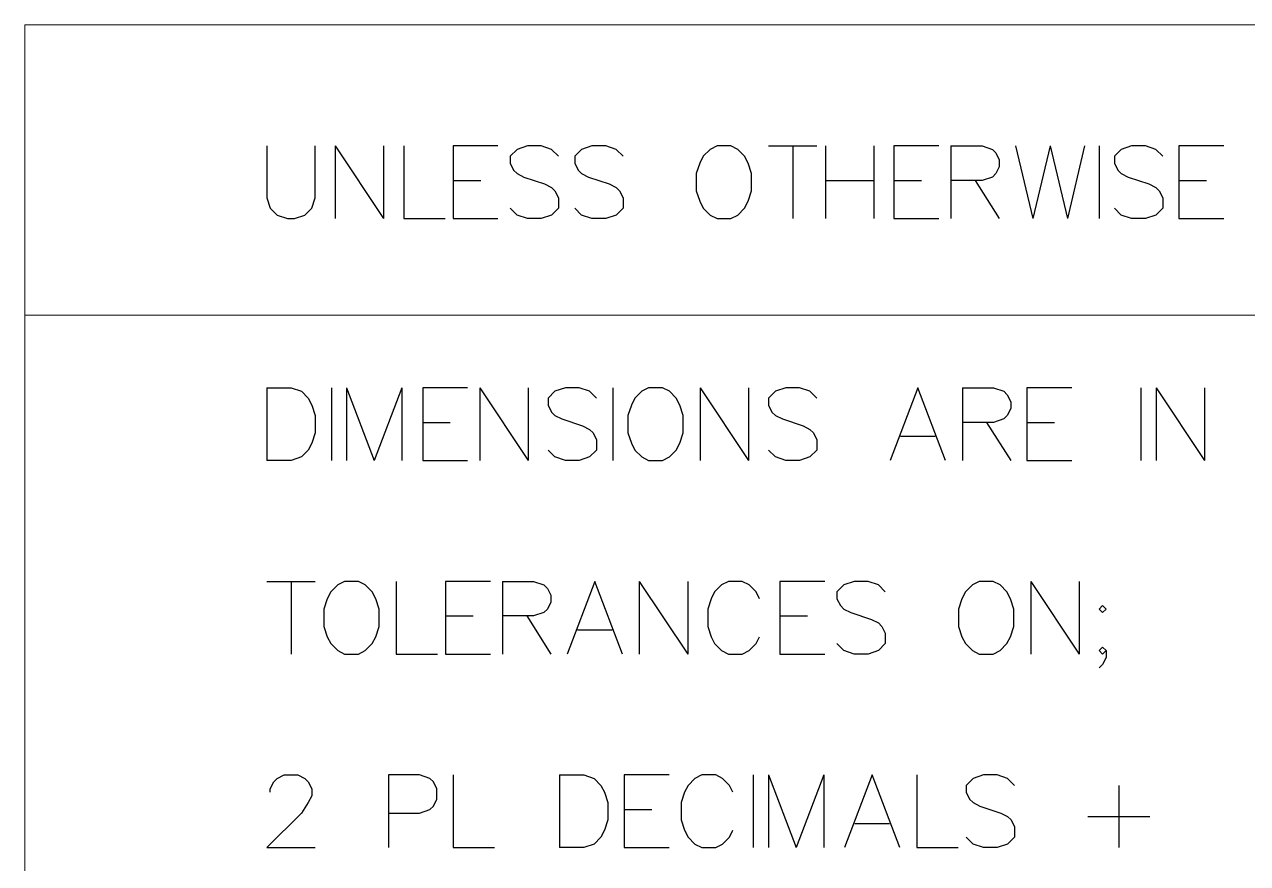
# Model space of a CAD drawing. Header units: millimetres. Extents: x 0 to 559, y 0 to 433.
# Drawn here: x 290.03 to 322.14, y 62.78 to 84.8 of the extents above; entities that cross this region are included whole.
import ezdxf

# ---------------------------------------------------------------- set-up
doc = ezdxf.new("R2010")
doc.units = ezdxf.units.MM
doc.layers.add('KeepOutLayer', color=6, linetype='Continuous')

msp = doc.modelspace()

# ---------------------------------------------------------------- linework, layer by layer
at = {"layer": 'KeepOutLayer'}
for p, q in [((296.392, 81.61), (296.392, 80.249)), ((296.392, 81.61), (296.392, 80.249)), ((297.662, 80.249), (297.662, 81.61)), ((297.662, 80.249), (297.662, 81.61)), ((298.188, 81.61), (298.188, 79.705)), ((298.188, 81.61), (299.458, 79.705)), ((298.188, 81.61), (298.188, 79.705)), ((298.188, 81.61), (299.458, 79.705)), ((299.458, 81.61), (299.458, 79.705)), ((299.458, 81.61), (299.458, 79.705)), ((299.984, 81.61), (299.984, 79.705)), ((299.984, 81.61), (299.984, 79.705)), ((302.46, 81.61), (301.281, 81.61)), ((301.281, 81.61), (301.281, 79.705)), ((302.46, 81.61), (301.281, 81.61)), ((301.281, 81.61), (301.281, 79.705)), ((303.231, 81.61), (302.959, 81.519)), ((303.231, 81.61), (302.959, 81.519)), ((303.594, 81.61), (303.231, 81.61)), ((303.594, 81.61), (303.231, 81.61)), ((303.866, 81.519), (303.594, 81.61)), ((303.866, 81.519), (303.594, 81.61)), ((304.927, 81.61), (304.655, 81.519)), ((304.927, 81.61), (304.655, 81.519)), ((305.29, 81.61), (304.927, 81.61)), ((305.29, 81.61), (304.927, 81.61)), ((305.562, 81.519), (305.29, 81.61)), ((305.562, 81.519), (305.29, 81.61)), ((308.21, 81.61), (308.028, 81.519)), ((308.21, 81.61), (308.028, 81.519)), ((308.573, 81.61), (308.21, 81.61)), ((308.573, 81.61), (308.21, 81.61)), ((308.754, 81.519), (308.573, 81.61)), ((308.754, 81.519), (308.573, 81.61)), ((309.561, 81.61), (310.831, 81.61)), ((309.561, 81.61), (310.831, 81.61)), ((310.196, 81.61), (310.196, 79.705)), ((310.196, 81.61), (310.196, 79.705)), ((311.058, 81.61), (311.058, 79.705)), ((311.058, 81.61), (311.058, 79.705)), ((312.327, 81.61), (312.327, 79.705)), ((312.327, 81.61), (312.327, 79.705)), ((314.032, 81.61), (312.853, 81.61)), ((312.853, 81.61), (312.853, 79.705)), ((314.032, 81.61), (312.853, 81.61)), ((312.853, 81.61), (312.853, 79.705)), ((314.35, 81.61), (314.35, 79.705)), ((314.35, 81.61), (315.166, 81.61)), ((314.35, 81.61), (314.35, 79.705)), ((314.35, 81.61), (315.166, 81.61)), ((315.166, 81.61), (315.438, 81.519)), ((315.166, 81.61), (315.438, 81.519)), ((316.046, 81.61), (316.499, 79.705)), ((316.046, 81.61), (316.499, 79.705)), ((316.953, 81.61), (316.499, 79.705)), ((316.953, 81.61), (316.499, 79.705)), ((316.953, 81.61), (317.406, 79.705)), ((316.953, 81.61), (317.406, 79.705)), ((317.86, 81.61), (317.406, 79.705)), ((317.86, 81.61), (317.406, 79.705)), ((318.241, 81.61), (318.241, 79.705)), ((318.241, 81.61), (318.241, 79.705)), ((319.093, 81.61), (318.821, 81.519)), ((319.093, 81.61), (318.821, 81.519)), ((319.456, 81.61), (319.093, 81.61)), ((319.456, 81.61), (319.093, 81.61)), ((319.728, 81.519), (319.456, 81.61)), ((319.728, 81.519), (319.456, 81.61)), ((321.515, 81.61), (320.336, 81.61)), ((320.336, 81.61), (320.336, 79.705)), ((321.515, 81.61), (320.336, 81.61)), ((320.336, 81.61), (320.336, 79.705)), ((302.959, 81.519), (302.777, 81.337)), ((302.959, 81.519), (302.777, 81.337)), ((302.777, 81.337), (302.777, 81.156)), ((302.777, 81.337), (302.777, 81.156)), ((304.047, 81.337), (303.866, 81.519)), ((304.047, 81.337), (303.866, 81.519)), ((304.655, 81.519), (304.473, 81.337)), ((304.655, 81.519), (304.473, 81.337)), ((304.473, 81.337), (304.473, 81.156)), ((304.473, 81.337), (304.473, 81.156)), ((305.743, 81.337), (305.562, 81.519)), ((305.743, 81.337), (305.562, 81.519)), ((307.847, 81.337), (307.756, 81.156)), ((307.847, 81.337), (307.756, 81.156)), ((308.028, 81.519), (307.847, 81.337)), ((308.028, 81.519), (307.847, 81.337)), ((308.935, 81.337), (308.754, 81.519)), ((308.935, 81.337), (308.754, 81.519)), ((309.026, 81.156), (308.935, 81.337)), ((309.026, 81.156), (308.935, 81.337)), ((315.438, 81.519), (315.529, 81.428)), ((315.438, 81.519), (315.529, 81.428)), ((315.529, 81.428), (315.62, 81.247)), ((315.529, 81.428), (315.62, 81.247)), ((315.62, 81.247), (315.62, 81.065)), ((315.62, 81.247), (315.62, 81.065)), ((318.821, 81.519), (318.64, 81.337)), ((318.821, 81.519), (318.64, 81.337)), ((318.64, 81.337), (318.64, 81.156)), ((318.64, 81.337), (318.64, 81.156)), ((319.91, 81.337), (319.728, 81.519)), ((319.91, 81.337), (319.728, 81.519)), ((302.777, 81.156), (302.868, 80.975)), ((302.777, 81.156), (302.868, 80.975)), ((302.868, 80.975), (302.959, 80.884)), ((302.868, 80.975), (302.959, 80.884)), ((304.473, 81.156), (304.564, 80.975)), ((304.473, 81.156), (304.564, 80.975)), ((304.564, 80.975), (304.655, 80.884)), ((304.564, 80.975), (304.655, 80.884)), ((307.756, 81.156), (307.666, 80.884)), ((307.756, 81.156), (307.666, 80.884)), ((309.117, 80.884), (309.026, 81.156)), ((309.117, 80.884), (309.026, 81.156)), ((315.62, 81.065), (315.529, 80.884)), ((315.62, 81.065), (315.529, 80.884)), ((318.64, 81.156), (318.73, 80.975)), ((318.64, 81.156), (318.73, 80.975)), ((318.73, 80.975), (318.821, 80.884)), ((318.73, 80.975), (318.821, 80.884)), ((301.281, 80.703), (302.006, 80.703)), ((301.281, 80.703), (302.006, 80.703)), ((302.959, 80.884), (303.14, 80.793)), ((302.959, 80.884), (303.14, 80.793)), ((303.14, 80.793), (303.684, 80.612)), ((303.14, 80.793), (303.684, 80.612)), ((303.684, 80.612), (303.866, 80.521)), ((303.684, 80.612), (303.866, 80.521)), ((304.655, 80.884), (304.836, 80.793)), ((304.655, 80.884), (304.836, 80.793)), ((304.836, 80.793), (305.38, 80.612)), ((304.836, 80.793), (305.38, 80.612)), ((305.38, 80.612), (305.562, 80.521)), ((305.38, 80.612), (305.562, 80.521)), ((307.666, 80.884), (307.666, 80.431)), ((307.666, 80.884), (307.666, 80.431)), ((309.117, 80.431), (309.117, 80.884)), ((309.117, 80.431), (309.117, 80.884)), ((311.058, 80.703), (312.327, 80.703)), ((311.058, 80.703), (312.327, 80.703)), ((312.853, 80.703), (313.579, 80.703)), ((312.853, 80.703), (313.579, 80.703)), ((315.166, 80.703), (314.35, 80.703)), ((315.166, 80.703), (314.35, 80.703)), ((314.985, 80.703), (315.62, 79.705)), ((314.985, 80.703), (315.62, 79.705)), ((315.438, 80.793), (315.166, 80.703)), ((315.438, 80.793), (315.166, 80.703)), ((315.529, 80.884), (315.438, 80.793)), ((315.529, 80.884), (315.438, 80.793)), ((318.821, 80.884), (319.003, 80.793)), ((318.821, 80.884), (319.003, 80.793)), ((319.003, 80.793), (319.547, 80.612)), ((319.003, 80.793), (319.547, 80.612)), ((319.547, 80.612), (319.728, 80.521)), ((319.547, 80.612), (319.728, 80.521)), ((320.336, 80.703), (321.061, 80.703)), ((320.336, 80.703), (321.061, 80.703)), ((303.866, 80.521), (303.956, 80.431)), ((303.866, 80.521), (303.956, 80.431)), ((303.956, 80.431), (304.047, 80.249)), ((303.956, 80.431), (304.047, 80.249)), ((305.562, 80.521), (305.652, 80.431)), ((305.562, 80.521), (305.652, 80.431)), ((305.652, 80.431), (305.743, 80.249)), ((305.652, 80.431), (305.743, 80.249)), ((307.666, 80.431), (307.756, 80.158)), ((307.666, 80.431), (307.756, 80.158)), ((309.026, 80.158), (309.117, 80.431)), ((309.026, 80.158), (309.117, 80.431)), ((319.728, 80.521), (319.819, 80.431)), ((319.728, 80.521), (319.819, 80.431)), ((319.819, 80.431), (319.91, 80.249)), ((319.819, 80.431), (319.91, 80.249)), ((296.392, 80.249), (296.483, 79.977)), ((296.392, 80.249), (296.483, 79.977)), ((296.483, 79.977), (296.664, 79.796)), ((296.483, 79.977), (296.664, 79.796)), ((297.39, 79.796), (297.571, 79.977)), ((297.39, 79.796), (297.571, 79.977)), ((297.571, 79.977), (297.662, 80.249)), ((297.571, 79.977), (297.662, 80.249)), ((302.959, 79.796), (302.777, 79.977)), ((302.959, 79.796), (302.777, 79.977)), ((304.047, 79.977), (303.866, 79.796)), ((304.047, 79.977), (303.866, 79.796)), ((304.047, 80.249), (304.047, 79.977)), ((304.047, 80.249), (304.047, 79.977)), ((304.655, 79.796), (304.473, 79.977)), ((304.655, 79.796), (304.473, 79.977)), ((305.743, 79.977), (305.562, 79.796)), ((305.743, 79.977), (305.562, 79.796)), ((305.743, 80.249), (305.743, 79.977)), ((305.743, 80.249), (305.743, 79.977)), ((307.756, 80.158), (307.847, 79.977)), ((307.756, 80.158), (307.847, 79.977)), ((307.847, 79.977), (308.028, 79.796)), ((307.847, 79.977), (308.028, 79.796)), ((308.754, 79.796), (308.935, 79.977)), ((308.754, 79.796), (308.935, 79.977)), ((308.935, 79.977), (309.026, 80.158)), ((308.935, 79.977), (309.026, 80.158)), ((318.821, 79.796), (318.64, 79.977)), ((318.821, 79.796), (318.64, 79.977)), ((319.91, 79.977), (319.728, 79.796)), ((319.91, 79.977), (319.728, 79.796)), ((319.91, 80.249), (319.91, 79.977)), ((319.91, 80.249), (319.91, 79.977)), ((296.664, 79.796), (296.937, 79.705)), ((296.664, 79.796), (296.937, 79.705)), ((296.937, 79.705), (297.118, 79.705)), ((296.937, 79.705), (297.118, 79.705)), ((297.118, 79.705), (297.39, 79.796)), ((297.118, 79.705), (297.39, 79.796)), ((299.984, 79.705), (301.072, 79.705)), ((299.984, 79.705), (301.072, 79.705)), ((301.281, 79.705), (302.46, 79.705)), ((301.281, 79.705), (302.46, 79.705)), ((303.231, 79.705), (302.959, 79.796)), ((303.231, 79.705), (302.959, 79.796)), ((303.594, 79.705), (303.231, 79.705)), ((303.594, 79.705), (303.231, 79.705)), ((303.866, 79.796), (303.594, 79.705)), ((303.866, 79.796), (303.594, 79.705)), ((304.927, 79.705), (304.655, 79.796)), ((304.927, 79.705), (304.655, 79.796)), ((305.29, 79.705), (304.927, 79.705)), ((305.29, 79.705), (304.927, 79.705)), ((305.562, 79.796), (305.29, 79.705)), ((305.562, 79.796), (305.29, 79.705)), ((308.028, 79.796), (308.21, 79.705)), ((308.028, 79.796), (308.21, 79.705)), ((308.21, 79.705), (308.573, 79.705)), ((308.21, 79.705), (308.573, 79.705)), ((308.573, 79.705), (308.754, 79.796)), ((308.573, 79.705), (308.754, 79.796)), ((312.853, 79.705), (314.032, 79.705)), ((312.853, 79.705), (314.032, 79.705)), ((319.093, 79.705), (318.821, 79.796)), ((319.093, 79.705), (318.821, 79.796)), ((319.456, 79.705), (319.093, 79.705)), ((319.456, 79.705), (319.093, 79.705)), ((319.728, 79.796), (319.456, 79.705)), ((319.728, 79.796), (319.456, 79.705)), ((320.336, 79.705), (321.515, 79.705)), ((320.336, 79.705), (321.515, 79.705)), ((296.392, 75.26), (296.392, 73.355)), ((296.392, 75.26), (297.027, 75.26)), ((296.392, 75.26), (296.392, 73.355)), ((296.392, 75.26), (297.027, 75.26)), ((297.027, 75.26), (297.299, 75.169)), ((297.027, 75.26), (297.299, 75.169)), ((297.299, 75.169), (297.481, 74.987)), ((297.299, 75.169), (297.481, 74.987)), ((298.088, 75.26), (298.088, 73.355)), ((298.088, 75.26), (298.088, 73.355)), ((298.487, 75.26), (298.487, 73.355)), ((298.487, 75.26), (299.213, 73.355)), ((298.487, 75.26), (298.487, 73.355)), ((298.487, 75.26), (299.213, 73.355)), ((299.939, 75.26), (299.213, 73.355)), ((299.939, 75.26), (299.213, 73.355)), ((299.939, 75.26), (299.939, 73.355)), ((299.939, 75.26), (299.939, 73.355)), ((301.662, 75.26), (300.483, 75.26)), ((300.483, 75.26), (300.483, 73.355)), ((301.662, 75.26), (300.483, 75.26)), ((300.483, 75.26), (300.483, 73.355)), ((301.979, 75.26), (301.979, 73.355)), ((301.979, 75.26), (303.249, 73.355)), ((301.979, 75.26), (301.979, 73.355)), ((301.979, 75.26), (303.249, 73.355)), ((303.249, 75.26), (303.249, 73.355)), ((303.249, 75.26), (303.249, 73.355)), ((303.956, 75.169), (303.775, 74.987)), ((303.956, 75.169), (303.775, 74.987)), ((304.228, 75.26), (303.956, 75.169)), ((304.228, 75.26), (303.956, 75.169)), ((304.591, 75.26), (304.228, 75.26)), ((304.591, 75.26), (304.228, 75.26)), ((304.863, 75.169), (304.591, 75.26)), ((304.863, 75.169), (304.591, 75.26)), ((305.045, 74.987), (304.863, 75.169)), ((305.045, 74.987), (304.863, 75.169)), ((305.471, 75.26), (305.471, 73.355)), ((305.471, 75.26), (305.471, 73.355)), ((306.233, 75.169), (306.051, 74.987)), ((306.233, 75.169), (306.051, 74.987)), ((306.414, 75.26), (306.233, 75.169)), ((306.414, 75.26), (306.233, 75.169)), ((306.777, 75.26), (306.414, 75.26)), ((306.777, 75.26), (306.414, 75.26)), ((306.958, 75.169), (306.777, 75.26)), ((306.958, 75.169), (306.777, 75.26)), ((307.14, 74.987), (306.958, 75.169)), ((307.14, 74.987), (306.958, 75.169)), ((307.765, 75.26), (307.765, 73.355)), ((307.765, 75.26), (309.035, 73.355)), ((307.765, 75.26), (307.765, 73.355)), ((307.765, 75.26), (309.035, 73.355)), ((309.035, 75.26), (309.035, 73.355)), ((309.035, 75.26), (309.035, 73.355)), ((309.743, 75.169), (309.561, 74.987)), ((309.743, 75.169), (309.561, 74.987)), ((310.015, 75.26), (309.743, 75.169)), ((310.015, 75.26), (309.743, 75.169)), ((310.377, 75.26), (310.015, 75.26)), ((310.377, 75.26), (310.015, 75.26)), ((310.65, 75.169), (310.377, 75.26)), ((310.65, 75.169), (310.377, 75.26)), ((310.831, 74.987), (310.65, 75.169)), ((310.831, 74.987), (310.65, 75.169)), ((313.479, 75.26), (312.754, 73.355)), ((313.479, 75.26), (312.754, 73.355)), ((314.205, 73.355), (313.479, 75.26)), ((314.205, 73.355), (313.479, 75.26)), ((314.649, 75.26), (314.649, 73.355)), ((314.649, 75.26), (315.465, 75.26)), ((314.649, 75.26), (314.649, 73.355)), ((314.649, 75.26), (315.465, 75.26)), ((315.465, 75.26), (315.738, 75.169)), ((315.465, 75.26), (315.738, 75.169)), ((315.738, 75.169), (315.828, 75.078)), ((315.738, 75.169), (315.828, 75.078)), ((317.524, 75.26), (316.345, 75.26)), ((316.345, 75.26), (316.345, 73.355)), ((317.524, 75.26), (316.345, 75.26)), ((316.345, 75.26), (316.345, 73.355)), ((319.338, 75.26), (319.338, 73.355)), ((319.338, 75.26), (319.338, 73.355)), ((319.737, 75.26), (319.737, 73.355)), ((319.737, 75.26), (321.007, 73.355)), ((319.737, 75.26), (319.737, 73.355)), ((319.737, 75.26), (321.007, 73.355)), ((321.007, 75.26), (321.007, 73.355)), ((321.007, 75.26), (321.007, 73.355)), ((297.481, 74.987), (297.571, 74.806)), ((297.481, 74.987), (297.571, 74.806)), ((303.775, 74.987), (303.775, 74.806)), ((303.775, 74.987), (303.775, 74.806)), ((306.051, 74.987), (305.961, 74.806)), ((306.051, 74.987), (305.961, 74.806)), ((307.23, 74.806), (307.14, 74.987)), ((307.23, 74.806), (307.14, 74.987)), ((309.561, 74.987), (309.561, 74.806)), ((309.561, 74.987), (309.561, 74.806)), ((315.828, 75.078), (315.919, 74.897)), ((315.828, 75.078), (315.919, 74.897)), ((315.919, 74.897), (315.919, 74.715)), ((315.919, 74.897), (315.919, 74.715)), ((297.571, 74.806), (297.662, 74.534)), ((297.571, 74.806), (297.662, 74.534)), ((297.662, 74.534), (297.662, 74.081)), ((297.662, 74.534), (297.662, 74.081)), ((303.775, 74.806), (303.866, 74.625)), ((303.775, 74.806), (303.866, 74.625)), ((303.866, 74.625), (303.956, 74.534)), ((303.866, 74.625), (303.956, 74.534)), ((303.956, 74.534), (304.138, 74.443)), ((303.956, 74.534), (304.138, 74.443)), ((305.961, 74.806), (305.87, 74.534)), ((305.961, 74.806), (305.87, 74.534)), ((305.87, 74.534), (305.87, 74.081)), ((305.87, 74.534), (305.87, 74.081)), ((307.321, 74.534), (307.23, 74.806)), ((307.321, 74.534), (307.23, 74.806)), ((307.321, 74.081), (307.321, 74.534)), ((307.321, 74.081), (307.321, 74.534)), ((309.561, 74.806), (309.652, 74.625)), ((309.561, 74.806), (309.652, 74.625)), ((309.652, 74.625), (309.743, 74.534)), ((309.652, 74.625), (309.743, 74.534)), ((309.743, 74.534), (309.924, 74.443)), ((309.743, 74.534), (309.924, 74.443)), ((315.828, 74.534), (315.738, 74.443)), ((315.828, 74.534), (315.738, 74.443)), ((315.919, 74.715), (315.828, 74.534)), ((315.919, 74.715), (315.828, 74.534)), ((300.483, 74.353), (301.208, 74.353)), ((300.483, 74.353), (301.208, 74.353)), ((304.138, 74.443), (304.682, 74.262)), ((304.138, 74.443), (304.682, 74.262)), ((304.682, 74.262), (304.863, 74.171)), ((304.682, 74.262), (304.863, 74.171)), ((304.863, 74.171), (304.954, 74.081)), ((304.863, 74.171), (304.954, 74.081)), ((309.924, 74.443), (310.468, 74.262)), ((309.924, 74.443), (310.468, 74.262)), ((310.468, 74.262), (310.65, 74.171)), ((310.468, 74.262), (310.65, 74.171)), ((310.65, 74.171), (310.74, 74.081)), ((310.65, 74.171), (310.74, 74.081)), ((315.465, 74.353), (314.649, 74.353)), ((315.465, 74.353), (314.649, 74.353)), ((315.284, 74.353), (315.919, 73.355)), ((315.284, 74.353), (315.919, 73.355)), ((315.738, 74.443), (315.465, 74.353)), ((315.738, 74.443), (315.465, 74.353)), ((316.345, 74.353), (317.071, 74.353)), ((316.345, 74.353), (317.071, 74.353)), ((297.662, 74.081), (297.571, 73.808)), ((297.662, 74.081), (297.571, 73.808)), ((304.954, 74.081), (305.045, 73.899)), ((304.954, 74.081), (305.045, 73.899)), ((305.045, 73.899), (305.045, 73.627)), ((305.045, 73.899), (305.045, 73.627)), ((305.87, 74.081), (305.961, 73.808)), ((305.87, 74.081), (305.961, 73.808)), ((307.23, 73.808), (307.321, 74.081)), ((307.23, 73.808), (307.321, 74.081)), ((310.74, 74.081), (310.831, 73.899)), ((310.74, 74.081), (310.831, 73.899)), ((310.831, 73.899), (310.831, 73.627)), ((310.831, 73.899), (310.831, 73.627)), ((313.026, 73.99), (313.933, 73.99)), ((313.026, 73.99), (313.933, 73.99)), ((297.481, 73.627), (297.299, 73.446)), ((297.481, 73.627), (297.299, 73.446)), ((297.571, 73.808), (297.481, 73.627)), ((297.571, 73.808), (297.481, 73.627)), ((303.956, 73.446), (303.775, 73.627)), ((303.956, 73.446), (303.775, 73.627)), ((305.045, 73.627), (304.863, 73.446)), ((305.045, 73.627), (304.863, 73.446)), ((305.961, 73.808), (306.051, 73.627)), ((305.961, 73.808), (306.051, 73.627)), ((306.051, 73.627), (306.233, 73.446)), ((306.051, 73.627), (306.233, 73.446)), ((306.958, 73.446), (307.14, 73.627)), ((306.958, 73.446), (307.14, 73.627)), ((307.14, 73.627), (307.23, 73.808)), ((307.14, 73.627), (307.23, 73.808)), ((309.743, 73.446), (309.561, 73.627)), ((309.743, 73.446), (309.561, 73.627)), ((310.831, 73.627), (310.65, 73.446)), ((310.831, 73.627), (310.65, 73.446)), ((297.027, 73.355), (296.392, 73.355)), ((297.027, 73.355), (296.392, 73.355)), ((297.299, 73.446), (297.027, 73.355)), ((297.299, 73.446), (297.027, 73.355)), ((300.483, 73.355), (301.662, 73.355)), ((300.483, 73.355), (301.662, 73.355)), ((304.228, 73.355), (303.956, 73.446)), ((304.228, 73.355), (303.956, 73.446)), ((304.591, 73.355), (304.228, 73.355)), ((304.591, 73.355), (304.228, 73.355)), ((304.863, 73.446), (304.591, 73.355)), ((304.863, 73.446), (304.591, 73.355)), ((306.233, 73.446), (306.414, 73.355)), ((306.233, 73.446), (306.414, 73.355)), ((306.414, 73.355), (306.777, 73.355)), ((306.414, 73.355), (306.777, 73.355)), ((306.777, 73.355), (306.958, 73.446)), ((306.777, 73.355), (306.958, 73.446)), ((310.015, 73.355), (309.743, 73.446)), ((310.015, 73.355), (309.743, 73.446)), ((310.377, 73.355), (310.015, 73.355)), ((310.377, 73.355), (310.015, 73.355)), ((310.65, 73.446), (310.377, 73.355)), ((310.65, 73.446), (310.377, 73.355)), ((316.345, 73.355), (317.524, 73.355)), ((316.345, 73.355), (317.524, 73.355)), ((296.392, 70.18), (297.662, 70.18)), ((296.392, 70.18), (297.662, 70.18)), ((297.027, 70.18), (297.027, 68.275)), ((297.027, 70.18), (297.027, 68.275)), ((298.252, 70.089), (298.07, 69.907)), ((298.252, 70.089), (298.07, 69.907)), ((298.433, 70.18), (298.252, 70.089)), ((298.433, 70.18), (298.252, 70.089)), ((298.796, 70.18), (298.433, 70.18)), ((298.796, 70.18), (298.433, 70.18)), ((298.977, 70.089), (298.796, 70.18)), ((298.977, 70.089), (298.796, 70.18)), ((299.159, 69.907), (298.977, 70.089)), ((299.159, 69.907), (298.977, 70.089)), ((299.784, 70.18), (299.784, 68.275)), ((299.784, 70.18), (299.784, 68.275)), ((302.26, 70.18), (301.081, 70.18)), ((301.081, 70.18), (301.081, 68.275)), ((302.26, 70.18), (301.081, 70.18)), ((301.081, 70.18), (301.081, 68.275)), ((302.578, 70.18), (302.578, 68.275)), ((302.578, 70.18), (303.394, 70.18)), ((302.578, 70.18), (302.578, 68.275)), ((302.578, 70.18), (303.394, 70.18)), ((303.394, 70.18), (303.666, 70.089)), ((303.394, 70.18), (303.666, 70.089)), ((303.666, 70.089), (303.757, 69.998)), ((303.666, 70.089), (303.757, 69.998)), ((303.757, 69.998), (303.847, 69.817)), ((303.757, 69.998), (303.847, 69.817)), ((304.999, 70.18), (304.274, 68.275)), ((304.999, 70.18), (304.274, 68.275)), ((305.725, 68.275), (304.999, 70.18)), ((305.725, 68.275), (304.999, 70.18)), ((306.169, 70.18), (306.169, 68.275)), ((306.169, 70.18), (307.439, 68.275)), ((306.169, 70.18), (306.169, 68.275)), ((306.169, 70.18), (307.439, 68.275)), ((307.439, 70.18), (307.439, 68.275)), ((307.439, 70.18), (307.439, 68.275)), ((308.328, 70.089), (308.146, 69.907)), ((308.328, 70.089), (308.146, 69.907)), ((308.509, 70.18), (308.328, 70.089)), ((308.509, 70.18), (308.328, 70.089)), ((308.872, 70.18), (308.509, 70.18)), ((308.872, 70.18), (308.509, 70.18)), ((309.053, 70.089), (308.872, 70.18)), ((309.053, 70.089), (308.872, 70.18)), ((309.235, 69.907), (309.053, 70.089)), ((309.235, 69.907), (309.053, 70.089)), ((311.04, 70.18), (309.861, 70.18)), ((309.861, 70.18), (309.861, 68.275)), ((311.04, 70.18), (309.861, 70.18)), ((309.861, 70.18), (309.861, 68.275)), ((311.538, 70.089), (311.357, 69.907)), ((311.538, 70.089), (311.357, 69.907)), ((311.81, 70.18), (311.538, 70.089)), ((311.81, 70.18), (311.538, 70.089)), ((312.173, 70.18), (311.81, 70.18)), ((312.173, 70.18), (311.81, 70.18)), ((312.445, 70.089), (312.173, 70.18)), ((312.445, 70.089), (312.173, 70.18)), ((312.627, 69.907), (312.445, 70.089)), ((312.627, 69.907), (312.445, 70.089)), ((314.912, 70.089), (314.731, 69.907)), ((314.912, 70.089), (314.731, 69.907)), ((315.094, 70.18), (314.912, 70.089)), ((315.094, 70.18), (314.912, 70.089)), ((315.456, 70.18), (315.094, 70.18)), ((315.456, 70.18), (315.094, 70.18)), ((315.638, 70.089), (315.456, 70.18)), ((315.638, 70.089), (315.456, 70.18)), ((315.819, 69.907), (315.638, 70.089)), ((315.819, 69.907), (315.638, 70.089)), ((316.445, 70.18), (316.445, 68.275)), ((316.445, 70.18), (317.715, 68.275)), ((316.445, 70.18), (316.445, 68.275)), ((316.445, 70.18), (317.715, 68.275)), ((317.715, 70.18), (317.715, 68.275)), ((317.715, 70.18), (317.715, 68.275)), ((297.98, 69.726), (297.889, 69.454)), ((297.98, 69.726), (297.889, 69.454)), ((298.07, 69.907), (297.98, 69.726)), ((298.07, 69.907), (297.98, 69.726)), ((299.249, 69.726), (299.159, 69.907)), ((299.249, 69.726), (299.159, 69.907)), ((299.34, 69.454), (299.249, 69.726)), ((299.34, 69.454), (299.249, 69.726)), ((303.847, 69.817), (303.847, 69.635)), ((303.847, 69.817), (303.847, 69.635)), ((308.056, 69.726), (307.965, 69.454)), ((308.056, 69.726), (307.965, 69.454)), ((308.146, 69.907), (308.056, 69.726)), ((308.146, 69.907), (308.056, 69.726)), ((309.325, 69.726), (309.235, 69.907)), ((309.325, 69.726), (309.235, 69.907)), ((311.357, 69.907), (311.357, 69.726)), ((311.357, 69.907), (311.357, 69.726)), ((311.357, 69.726), (311.448, 69.545)), ((311.357, 69.726), (311.448, 69.545)), ((314.64, 69.726), (314.549, 69.454)), ((314.64, 69.726), (314.549, 69.454)), ((314.731, 69.907), (314.64, 69.726)), ((314.731, 69.907), (314.64, 69.726)), ((315.91, 69.726), (315.819, 69.907)), ((315.91, 69.726), (315.819, 69.907)), ((316.001, 69.454), (315.91, 69.726)), ((316.001, 69.454), (315.91, 69.726)), ((297.889, 69.454), (297.889, 69.001)), ((297.889, 69.454), (297.889, 69.001)), ((299.34, 69.001), (299.34, 69.454)), ((299.34, 69.001), (299.34, 69.454)), ((303.666, 69.363), (303.394, 69.273)), ((303.666, 69.363), (303.394, 69.273)), ((303.757, 69.454), (303.666, 69.363)), ((303.757, 69.454), (303.666, 69.363)), ((303.847, 69.635), (303.757, 69.454)), ((303.847, 69.635), (303.757, 69.454)), ((307.965, 69.454), (307.965, 69.001)), ((307.965, 69.454), (307.965, 69.001)), ((311.448, 69.545), (311.538, 69.454)), ((311.448, 69.545), (311.538, 69.454)), ((311.538, 69.454), (311.72, 69.363)), ((311.538, 69.454), (311.72, 69.363)), ((311.72, 69.363), (312.264, 69.182)), ((311.72, 69.363), (312.264, 69.182)), ((314.549, 69.454), (314.549, 69.001)), ((314.549, 69.454), (314.549, 69.001)), ((316.001, 69.001), (316.001, 69.454)), ((316.001, 69.001), (316.001, 69.454)), ((318.331, 69.545), (318.241, 69.454)), ((318.331, 69.545), (318.241, 69.454)), ((318.241, 69.454), (318.331, 69.363)), ((318.241, 69.454), (318.331, 69.363)), ((318.422, 69.454), (318.331, 69.545)), ((318.422, 69.454), (318.331, 69.545)), ((318.331, 69.363), (318.422, 69.454)), ((318.331, 69.363), (318.422, 69.454)), ((301.081, 69.273), (301.807, 69.273)), ((301.081, 69.273), (301.807, 69.273)), ((303.394, 69.273), (302.578, 69.273)), ((303.394, 69.273), (302.578, 69.273)), ((303.213, 69.273), (303.847, 68.275)), ((303.213, 69.273), (303.847, 68.275)), ((309.861, 69.273), (310.586, 69.273)), ((309.861, 69.273), (310.586, 69.273)), ((312.264, 69.182), (312.445, 69.091)), ((312.264, 69.182), (312.445, 69.091)), ((312.445, 69.091), (312.536, 69.001)), ((312.445, 69.091), (312.536, 69.001)), ((297.889, 69.001), (297.98, 68.728)), ((297.889, 69.001), (297.98, 68.728)), ((297.98, 68.728), (298.07, 68.547)), ((297.98, 68.728), (298.07, 68.547)), ((299.159, 68.547), (299.249, 68.728)), ((299.159, 68.547), (299.249, 68.728)), ((299.249, 68.728), (299.34, 69.001)), ((299.249, 68.728), (299.34, 69.001)), ((304.546, 68.91), (305.453, 68.91)), ((304.546, 68.91), (305.453, 68.91)), ((307.965, 69.001), (308.056, 68.728)), ((307.965, 69.001), (308.056, 68.728)), ((308.056, 68.728), (308.146, 68.547)), ((308.056, 68.728), (308.146, 68.547)), ((309.235, 68.547), (309.325, 68.728)), ((309.235, 68.547), (309.325, 68.728)), ((312.536, 69.001), (312.627, 68.819)), ((312.536, 69.001), (312.627, 68.819)), ((312.627, 68.819), (312.627, 68.547)), ((312.627, 68.819), (312.627, 68.547)), ((314.549, 69.001), (314.64, 68.728)), ((314.549, 69.001), (314.64, 68.728)), ((314.64, 68.728), (314.731, 68.547)), ((314.64, 68.728), (314.731, 68.547)), ((315.819, 68.547), (315.91, 68.728)), ((315.819, 68.547), (315.91, 68.728)), ((315.91, 68.728), (316.001, 69.001)), ((315.91, 68.728), (316.001, 69.001)), ((298.07, 68.547), (298.252, 68.366)), ((298.07, 68.547), (298.252, 68.366)), ((298.977, 68.366), (299.159, 68.547)), ((298.977, 68.366), (299.159, 68.547)), ((308.146, 68.547), (308.328, 68.366)), ((308.146, 68.547), (308.328, 68.366)), ((309.053, 68.366), (309.235, 68.547)), ((309.053, 68.366), (309.235, 68.547)), ((311.538, 68.366), (311.357, 68.547)), ((311.538, 68.366), (311.357, 68.547)), ((312.627, 68.547), (312.445, 68.366)), ((312.627, 68.547), (312.445, 68.366)), ((314.731, 68.547), (314.912, 68.366)), ((314.731, 68.547), (314.912, 68.366)), ((315.638, 68.366), (315.819, 68.547)), ((315.638, 68.366), (315.819, 68.547)), ((318.241, 68.366), (318.331, 68.456)), ((318.241, 68.366), (318.331, 68.456)), ((318.331, 68.456), (318.422, 68.366)), ((318.331, 68.456), (318.422, 68.366)), ((298.252, 68.366), (298.433, 68.275)), ((298.252, 68.366), (298.433, 68.275)), ((298.433, 68.275), (298.796, 68.275)), ((298.433, 68.275), (298.796, 68.275)), ((298.796, 68.275), (298.977, 68.366)), ((298.796, 68.275), (298.977, 68.366)), ((299.784, 68.275), (300.873, 68.275)), ((299.784, 68.275), (300.873, 68.275)), ((301.081, 68.275), (302.26, 68.275)), ((301.081, 68.275), (302.26, 68.275)), ((308.328, 68.366), (308.509, 68.275)), ((308.328, 68.366), (308.509, 68.275)), ((308.509, 68.275), (308.872, 68.275)), ((308.509, 68.275), (308.872, 68.275)), ((308.872, 68.275), (309.053, 68.366)), ((308.872, 68.275), (309.053, 68.366)), ((309.861, 68.275), (311.04, 68.275)), ((309.861, 68.275), (311.04, 68.275)), ((311.81, 68.275), (311.538, 68.366)), ((311.81, 68.275), (311.538, 68.366)), ((312.173, 68.275), (311.81, 68.275)), ((312.173, 68.275), (311.81, 68.275)), ((312.445, 68.366), (312.173, 68.275)), ((312.445, 68.366), (312.173, 68.275)), ((314.912, 68.366), (315.094, 68.275)), ((314.912, 68.366), (315.094, 68.275)), ((315.094, 68.275), (315.456, 68.275)), ((315.094, 68.275), (315.456, 68.275)), ((315.456, 68.275), (315.638, 68.366)), ((315.456, 68.275), (315.638, 68.366)), ((318.331, 68.275), (318.241, 68.366)), ((318.331, 68.275), (318.241, 68.366)), ((318.422, 68.366), (318.331, 68.275)), ((318.422, 68.366), (318.331, 68.275)), ((318.422, 68.184), (318.331, 68.003)), ((318.422, 68.184), (318.331, 68.003)), ((318.422, 68.366), (318.422, 68.184)), ((318.422, 68.366), (318.422, 68.184)), ((318.331, 68.003), (318.241, 67.912)), ((318.331, 68.003), (318.241, 67.912)), ((296.483, 64.737), (296.574, 64.918)), ((296.483, 64.737), (296.574, 64.918)), ((296.574, 64.918), (296.664, 65.009)), ((296.574, 64.918), (296.664, 65.009)), ((296.664, 65.009), (296.846, 65.1)), ((296.664, 65.009), (296.846, 65.1)), ((296.846, 65.1), (297.209, 65.1)), ((296.846, 65.1), (297.209, 65.1)), ((297.209, 65.1), (297.39, 65.009)), ((297.209, 65.1), (297.39, 65.009)), ((297.39, 65.009), (297.481, 64.918)), ((297.39, 65.009), (297.481, 64.918)), ((297.481, 64.918), (297.571, 64.737)), ((297.481, 64.918), (297.571, 64.737)), ((300.401, 65.1), (299.585, 65.1)), ((299.585, 65.1), (299.585, 63.195)), ((300.401, 65.1), (299.585, 65.1)), ((299.585, 65.1), (299.585, 63.195)), ((300.673, 65.009), (300.401, 65.1)), ((300.673, 65.009), (300.401, 65.1)), ((300.764, 64.918), (300.673, 65.009)), ((300.764, 64.918), (300.673, 65.009)), ((300.855, 64.737), (300.764, 64.918)), ((300.855, 64.737), (300.764, 64.918)), ((301.281, 65.1), (301.281, 63.195)), ((301.281, 65.1), (301.281, 63.195)), ((304.074, 65.1), (304.074, 63.195)), ((304.074, 65.1), (304.709, 65.1)), ((304.074, 65.1), (304.074, 63.195)), ((304.074, 65.1), (304.709, 65.1)), ((304.709, 65.1), (304.981, 65.009)), ((304.709, 65.1), (304.981, 65.009)), ((304.981, 65.009), (305.163, 64.827)), ((304.981, 65.009), (305.163, 64.827)), ((306.949, 65.1), (305.77, 65.1)), ((305.77, 65.1), (305.77, 63.195)), ((306.949, 65.1), (305.77, 65.1)), ((305.77, 65.1), (305.77, 63.195)), ((307.629, 65.009), (307.448, 64.827)), ((307.629, 65.009), (307.448, 64.827)), ((307.811, 65.1), (307.629, 65.009)), ((307.811, 65.1), (307.629, 65.009)), ((308.174, 65.1), (307.811, 65.1)), ((308.174, 65.1), (307.811, 65.1)), ((308.355, 65.009), (308.174, 65.1)), ((308.355, 65.009), (308.174, 65.1)), ((308.536, 64.827), (308.355, 65.009)), ((308.536, 64.827), (308.355, 65.009)), ((309.162, 65.1), (309.162, 63.195)), ((309.162, 65.1), (309.162, 63.195)), ((309.561, 65.1), (309.561, 63.195)), ((309.561, 65.1), (310.287, 63.195)), ((309.561, 65.1), (309.561, 63.195)), ((309.561, 65.1), (310.287, 63.195)), ((311.012, 65.1), (310.287, 63.195)), ((311.012, 65.1), (310.287, 63.195)), ((311.012, 65.1), (311.012, 63.195)), ((311.012, 65.1), (311.012, 63.195)), ((312.282, 65.1), (311.557, 63.195)), ((312.282, 65.1), (311.557, 63.195)), ((313.008, 63.195), (312.282, 65.1)), ((313.008, 63.195), (312.282, 65.1)), ((313.452, 65.1), (313.452, 63.195)), ((313.452, 65.1), (313.452, 63.195)), ((314.93, 65.009), (314.749, 64.827)), ((314.93, 65.009), (314.749, 64.827)), ((315.202, 65.1), (314.93, 65.009)), ((315.202, 65.1), (314.93, 65.009)), ((315.565, 65.1), (315.202, 65.1)), ((315.565, 65.1), (315.202, 65.1)), ((315.837, 65.009), (315.565, 65.1)), ((315.837, 65.009), (315.565, 65.1)), ((316.019, 64.827), (315.837, 65.009)), ((316.019, 64.827), (315.837, 65.009)), ((296.483, 64.646), (296.483, 64.737)), ((296.483, 64.646), (296.483, 64.737)), ((297.571, 64.555), (297.481, 64.374)), ((297.571, 64.555), (297.481, 64.374)), ((297.571, 64.737), (297.571, 64.555)), ((297.571, 64.737), (297.571, 64.555)), ((300.855, 64.465), (300.855, 64.737)), ((300.855, 64.465), (300.855, 64.737)), ((305.163, 64.827), (305.253, 64.646)), ((305.163, 64.827), (305.253, 64.646)), ((305.253, 64.646), (305.344, 64.374)), ((305.253, 64.646), (305.344, 64.374)), ((307.357, 64.646), (307.267, 64.374)), ((307.357, 64.646), (307.267, 64.374)), ((307.448, 64.827), (307.357, 64.646)), ((307.448, 64.827), (307.357, 64.646)), ((308.627, 64.646), (308.536, 64.827)), ((308.627, 64.646), (308.536, 64.827)), ((314.749, 64.827), (314.749, 64.646)), ((314.749, 64.827), (314.749, 64.646)), ((314.749, 64.646), (314.84, 64.465)), ((314.749, 64.646), (314.84, 64.465)), ((318.758, 64.827), (318.758, 63.195)), ((318.758, 64.827), (318.758, 63.195)), ((297.481, 64.374), (297.299, 64.102)), ((297.481, 64.374), (297.299, 64.102)), ((300.673, 64.193), (300.764, 64.283)), ((300.673, 64.193), (300.764, 64.283)), ((300.764, 64.283), (300.855, 64.465)), ((300.764, 64.283), (300.855, 64.465)), ((305.344, 64.374), (305.344, 63.921)), ((305.344, 64.374), (305.344, 63.921)), ((307.267, 64.374), (307.267, 63.921)), ((307.267, 64.374), (307.267, 63.921)), ((314.84, 64.465), (314.93, 64.374)), ((314.84, 64.465), (314.93, 64.374)), ((314.93, 64.374), (315.112, 64.283)), ((314.93, 64.374), (315.112, 64.283)), ((315.112, 64.283), (315.656, 64.102)), ((315.112, 64.283), (315.656, 64.102)), ((297.299, 64.102), (296.392, 63.195)), ((297.299, 64.102), (296.392, 63.195)), ((299.585, 64.102), (300.401, 64.102)), ((299.585, 64.102), (300.401, 64.102)), ((300.401, 64.102), (300.673, 64.193)), ((300.401, 64.102), (300.673, 64.193)), ((305.344, 63.921), (305.253, 63.648)), ((305.344, 63.921), (305.253, 63.648)), ((305.77, 64.193), (306.496, 64.193)), ((305.77, 64.193), (306.496, 64.193)), ((307.267, 63.921), (307.357, 63.648)), ((307.267, 63.921), (307.357, 63.648)), ((315.656, 64.102), (315.837, 64.011)), ((315.656, 64.102), (315.837, 64.011)), ((315.837, 64.011), (315.928, 63.921)), ((315.837, 64.011), (315.928, 63.921)), ((315.928, 63.921), (316.019, 63.739)), ((315.928, 63.921), (316.019, 63.739)), ((317.941, 64.011), (319.574, 64.011)), ((317.941, 64.011), (319.574, 64.011)), ((305.253, 63.648), (305.163, 63.467)), ((305.253, 63.648), (305.163, 63.467)), ((307.357, 63.648), (307.448, 63.467)), ((307.357, 63.648), (307.448, 63.467)), ((308.536, 63.467), (308.627, 63.648)), ((308.536, 63.467), (308.627, 63.648)), ((311.829, 63.83), (312.736, 63.83)), ((311.829, 63.83), (312.736, 63.83)), ((316.019, 63.739), (316.019, 63.467)), ((316.019, 63.739), (316.019, 63.467)), ((304.981, 63.286), (304.709, 63.195)), ((304.981, 63.286), (304.709, 63.195)), ((305.163, 63.467), (304.981, 63.286)), ((305.163, 63.467), (304.981, 63.286)), ((307.448, 63.467), (307.629, 63.286)), ((307.448, 63.467), (307.629, 63.286)), ((307.629, 63.286), (307.811, 63.195)), ((307.629, 63.286), (307.811, 63.195)), ((308.174, 63.195), (308.355, 63.286)), ((308.174, 63.195), (308.355, 63.286)), ((308.355, 63.286), (308.536, 63.467)), ((308.355, 63.286), (308.536, 63.467)), ((314.93, 63.286), (314.749, 63.467)), ((314.93, 63.286), (314.749, 63.467)), ((315.202, 63.195), (314.93, 63.286)), ((315.202, 63.195), (314.93, 63.286)), ((315.837, 63.286), (315.565, 63.195)), ((315.837, 63.286), (315.565, 63.195)), ((316.019, 63.467), (315.837, 63.286)), ((316.019, 63.467), (315.837, 63.286)), ((296.392, 63.195), (297.662, 63.195)), ((296.392, 63.195), (297.662, 63.195)), ((301.281, 63.195), (302.369, 63.195)), ((301.281, 63.195), (302.369, 63.195)), ((304.709, 63.195), (304.074, 63.195)), ((304.709, 63.195), (304.074, 63.195)), ((305.77, 63.195), (306.949, 63.195)), ((305.77, 63.195), (306.949, 63.195)), ((307.811, 63.195), (308.174, 63.195)), ((307.811, 63.195), (308.174, 63.195)), ((313.452, 63.195), (314.54, 63.195)), ((313.452, 63.195), (314.54, 63.195)), ((315.565, 63.195), (315.202, 63.195)), ((315.565, 63.195), (315.202, 63.195))]:
    msp.add_line(p, q, dxfattribs=at)
at = {"layer": 'KeepOutLayer', "const_width": 0.0254}
for points in [[(290.042, 84.785), (546.582, 84.785)], [(290.042, 18.745), (290.042, 84.785)], [(290.042, 84.785), (546.582, 84.785)], [(290.042, 18.745), (290.042, 84.785)], [(290.042, 77.165), (419.582, 77.165)], [(290.042, 77.165), (419.582, 77.165)]]:
    msp.add_lwpolyline(points, dxfattribs=at)
at = {"layer": 'KeepOutLayer', "const_width": 0.0127}
for points in [[(290.036, 84.785, 1), (290.049, 84.785, 1)], [(290.036, 84.785, 1), (290.049, 84.785, 1)], [(290.036, 84.785, 1), (290.049, 84.785, 1)], [(290.036, 84.785, 1), (290.049, 84.785, 1)], [(290.036, 77.165, 1), (290.049, 77.165, 1)], [(290.036, 77.165, 1), (290.049, 77.165, 1)]]:
    msp.add_lwpolyline(points, format="xyb", close=True, dxfattribs=at)

doc.saveas('drawing.dxf')
